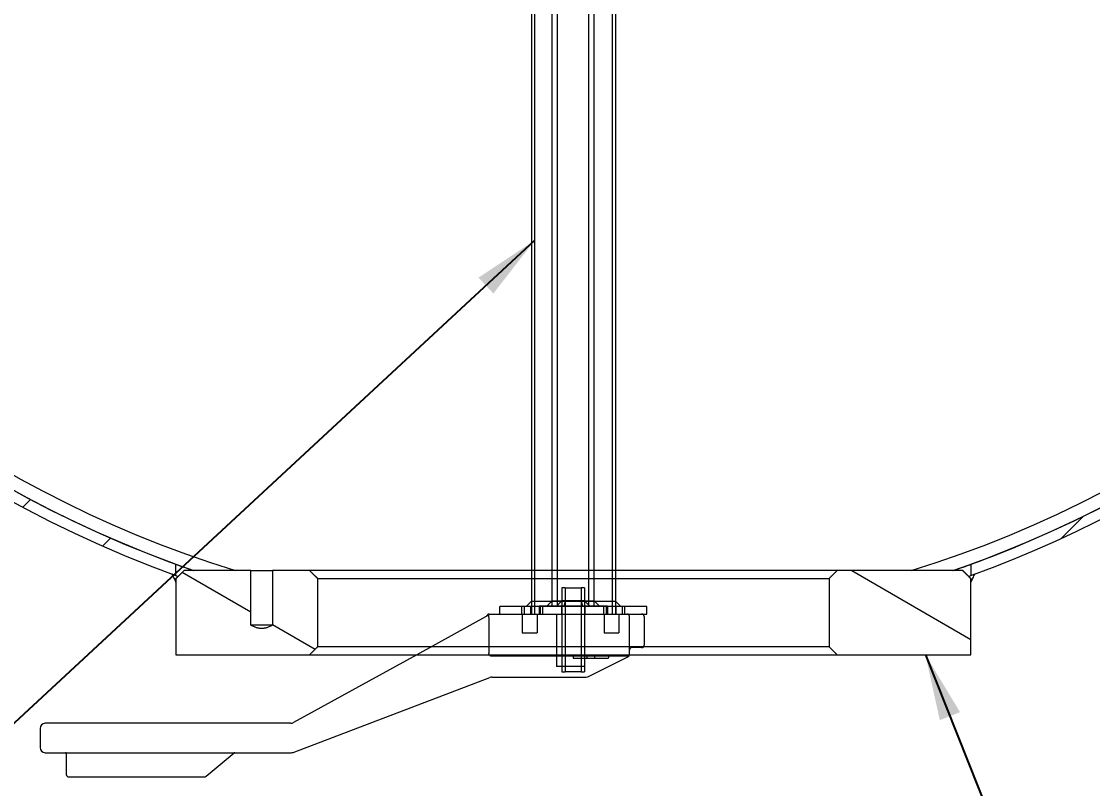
# Model space of a CAD drawing. Header units: inches. Extents: x 20 to 536, y 8 to 344.
# Drawn here: x 247.69 to 273.18, y 209.91 to 228.16 of the extents above; entities that cross this region are included whole.
import ezdxf

# ---------------------------------------------------------------- set-up
doc = ezdxf.new("R2010")
doc.units = ezdxf.units.IN
doc.header["$LTSCALE"] = 16
doc.header["$MEASUREMENT"] = 0
doc.linetypes.add('DASHED', pattern=[0.2067, 0.1654, -0.0413])
for name, color, linetype, lineweight in [('Dimension (ANSI)', 7, 'Continuous', 25), ('Hatch', 7, 'Continuous', 18), ('Hidden', 7, 'DASHED', 18), ('Symbol', 7, 'Continuous', 25), ('Visible', 7, 'Continuous', 18)]:
    doc.layers.add(name, color=color, linetype=linetype, lineweight=lineweight)
doc.styles.add('Standard D-E', font='arial.ttf')
doc.dimstyles.new('Default D-E$7', dxfattribs={"dimscale": 16, "dimtxt": 0.15, "dimasz": 0.098425, "dimexe": 0.125, "dimexo": 0.0625, "dimgap": 0.031496, "dimtad": 0, "dimtih": 1, "dimtoh": 1, "dimrnd": 1e-08, "dimzin": 4, "dimdsep": 46, "dimtxsty": 'Standard D-E', "dimcen": 0.09, "dimdle": 0.393701, "dimclrd": 256, "dimclre": 256, "dimclrt": 256, "dimadec": 0, "dimazin": 1, "dimtfac": 1, "dimtofl": 0, "dimtmove": 0, "dimatfit": 3, "dimfxl": 1, "dimtolj": 1, "dimtzin": 4, "dimlwd": -1, "dimlwe": -1, "dimarcsym": 0})
doc.dimstyles.new('in [mm] D-E NeptuneBenson', dxfattribs={"dimscale": 16, "dimtxt": 0.15, "dimasz": 0.098425, "dimexe": 0.125, "dimexo": 0.063, "dimgap": 0.031496, "dimtad": 0, "dimtih": 1, "dimtoh": 1, "dimdec": 4, "dimrnd": 1e-08, "dimzin": 3, "dimdsep": 46, "dimlunit": 5, "dimtxsty": 'Standard D-E', "dimcen": 0.09, "dimdle": 0.393701, "dimclrd": 256, "dimclre": 256, "dimclrt": 256, "dimadec": 1, "dimazin": 1, "dimtfac": 1, "dimtofl": 0, "dimtmove": 0, "dimatfit": 3, "dimfxl": 1, "dimfrac": 1, "dimtolj": 1, "dimtzin": 4, "dimlwd": -1, "dimlwe": -1, "dimarcsym": 0})

# ---------------------------------------------------------------- blocks, each defined once
blk = doc.blocks.new('*D30')
at = {"layer": 'Defpoints', "color": 0, "transparency": 16777216}
for p in [(280.365, 266.212), (205.772, 251.439), (235.538, 221.673)]:
    blk.add_point(p, dxfattribs=at)
at = {"layer": 'Dimension (ANSI)', "transparency": 16777216}
for p, q in [((279.652, 266.925), (249.04, 297.536)), ((249.341, 295.008), (234.901, 280.568)), ((206.886, 252.553), (221.326, 266.993)), ((234.826, 222.386), (204.358, 252.854))]:
    blk.add_line(p, q, dxfattribs=at)
for points in [[(249.155, 295.194), (249.527, 294.823), (250.455, 296.122)], [(206.7, 252.739), (207.071, 252.367), (205.772, 251.439)]]:
    blk.add_solid(points, dxfattribs=at)
at = {"layer": 'Dimension (ANSI)', "transparency": 16777216, "char_height": 2.4, "attachment_point": 5, "rotation": 45, "style": 'Standard D-E'}
for s, insert in [('\\A1; 63{\\H1x;\\S3#16;} in', (226.008, 275.886)), ('\\A1;[1605.0 mm]', (229.557, 272.337))]:
    blk.add_mtext(s, dxfattribs=dict(at, insert=insert))

msp = doc.modelspace()

# ---------------------------------------------------------------- hatches: boundary and pattern name
at = {"layer": 'Hatch'}
h = msp.add_hatch(dxfattribs=at)
h.set_pattern_fill('ANSI31', color=256, scale=16, style=0)
edge = h.paths.add_edge_path()
edge.add_spline(control_points=[(288.5143, 241.07162), (288.48266, 241.0399), (288.45094, 241.00827), (288.38739, 240.94522), (288.35556, 240.9138), (288.32365, 240.88246)], knot_values=[-0.68216032, -0.68216032, -0.68216032, -0.68216032, -0.34078692, -0.34078692, 0, 0, 0, 0], degree=3, periodic=0)
edge.add_ellipse((260.82228, 241.07162), major_axis=(-0.18916, -27.50137), ratio=1, start_angle=20.505184, end_angle=90, ccw=False)
edge.add_line((270.27862, 215.24646), (270.27862, 214.98039))
edge.add_ellipse((260.82228, 241.07162), major_axis=(26.09123, 9.45634), ratio=1, start_angle=270, end_angle=270.218528)
edge.add_ellipse((260.82228, 241.07162), major_axis=(26.05498, 9.55579), ratio=1, start_angle=270, end_angle=288.656229)
edge.add_ellipse((260.82228, 241.07162), major_axis=(21.62912, 17.38838), ratio=1, start_angle=270, end_angle=270.516142)
edge.add_ellipse((260.82228, 241.07162), major_axis=(21.47161, 17.58252), ratio=1, start_angle=270, end_angle=281.373758)
edge.add_ellipse((260.82228, 241.07162), major_axis=(17.58252, 21.47161), ratio=1, start_angle=270, end_angle=270.516142)
edge.add_ellipse((260.82228, 241.07162), major_axis=(17.38838, 21.62912), ratio=1, start_angle=270, end_angle=308.796974)
edge.add_line((288.5743, 241.07162), (288.5143, 241.07162))
edge = h.paths.add_edge_path()
edge.add_spline(control_points=[(288.32365, 241.26078), (288.35556, 241.22945), (288.38739, 241.19803), (288.45094, 241.13498), (288.48266, 241.10334), (288.5143, 241.07162)], knot_values=[-0.68216034, -0.68216034, -0.68216034, -0.68216034, -0.34137341, -0.34137341, 0, 0, 0, 0], degree=3, periodic=0)
edge.add_line((288.5143, 241.07162), (288.5743, 241.07162))
edge.add_ellipse((260.82228, 241.07162), major_axis=(0, 27.75202), ratio=1, start_angle=270, end_angle=308.796974)
edge.add_ellipse((260.82228, 241.07162), major_axis=(-17.38838, 21.62912), ratio=1, start_angle=270, end_angle=270.516142)
edge.add_ellipse((260.82228, 241.07162), major_axis=(-17.58252, 21.47161), ratio=1, start_angle=270, end_angle=281.373758)
edge.add_ellipse((260.82228, 241.07162), major_axis=(-21.47161, 17.58252), ratio=1, start_angle=270, end_angle=270.516142)
edge.add_ellipse((260.82228, 241.07162), major_axis=(-21.62912, 17.38838), ratio=1, start_angle=270, end_angle=347.593958)
edge.add_ellipse((260.82228, 241.07162), major_axis=(-21.62912, -17.38838), ratio=1, start_angle=270, end_angle=270.516142)
edge.add_ellipse((260.82228, 241.07162), major_axis=(-21.47161, -17.58252), ratio=1, start_angle=270, end_angle=281.373758)
edge.add_ellipse((260.82228, 241.07162), major_axis=(-17.58252, -21.47161), ratio=1, start_angle=270, end_angle=270.516142)
edge.add_ellipse((260.82228, 241.07162), major_axis=(-17.38838, -21.62912), ratio=1, start_angle=270, end_angle=347.593958)
edge.add_ellipse((260.82228, 241.07162), major_axis=(17.38838, -21.62912), ratio=1, start_angle=270, end_angle=270.516142)
edge.add_ellipse((260.82228, 241.07162), major_axis=(17.58252, -21.47161), ratio=1, start_angle=270, end_angle=281.373758)
edge.add_ellipse((260.82228, 241.07162), major_axis=(21.47161, -17.58252), ratio=1, start_angle=270, end_angle=270.516142)
edge.add_ellipse((260.82228, 241.07162), major_axis=(21.62912, -17.38838), ratio=1, start_angle=270, end_angle=288.656229)
edge.add_ellipse((260.82228, 241.07162), major_axis=(26.05498, -9.55579), ratio=1, start_angle=270, end_angle=270.218528)
edge.add_line((251.36594, 214.98039), (251.36594, 215.24646))
edge.add_ellipse((260.82228, 241.07162), major_axis=(-25.82516, 9.45634), ratio=1, start_angle=200.505184, end_angle=450, ccw=False)
h = msp.add_hatch(dxfattribs=at)
h.set_pattern_fill('ANSI31', color=256, scale=16, angle=75.0002, style=0)
edge = h.paths.add_edge_path()
edge.add_line((243.4339, 262.70075), (243.06298, 262.72001))
edge.add_line((243.06298, 262.72001), (243.22296, 262.56002))
edge.add_line((243.22296, 262.56002), (243.23976, 262.54323))
edge.add_ellipse((260.82228, 241.07162), major_axis=(-17.58252, 21.47161), ratio=1, start_angle=359.483858, end_angle=360, ccw=False)
edge = h.paths.add_edge_path()
edge.add_line((239.35067, 258.65414), (239.33388, 258.67094))
edge.add_line((239.33388, 258.67094), (239.1739, 258.83092))
edge.add_line((239.1739, 258.83092), (239.19316, 258.46001))
edge.add_ellipse((260.82228, 241.07162), major_axis=(17.38838, 21.62912), ratio=1, start_angle=89.483858, end_angle=90, ccw=False)
edge = h.paths.add_edge_path()
edge.add_line((282.4514, 258.46001), (282.47066, 258.83092))
edge.add_line((282.47066, 258.83092), (282.31068, 258.67094))
edge.add_line((282.31068, 258.67094), (282.29389, 258.65414))
edge.add_ellipse((260.82228, 241.07162), major_axis=(17.58252, -21.47161), ratio=1, start_angle=89.483858, end_angle=90, ccw=False)
edge = h.paths.add_edge_path()
edge.add_line((278.4048, 262.54323), (278.42159, 262.56002))
edge.add_line((278.42159, 262.56002), (278.58157, 262.72001))
edge.add_line((278.58157, 262.72001), (278.21066, 262.70075))
edge.add_ellipse((260.82228, 241.07162), major_axis=(21.62912, -17.38838), ratio=1, start_angle=89.483858, end_angle=90, ccw=False)
edge = h.paths.add_edge_path()
edge.add_line((278.21066, 219.4425), (278.58157, 219.42324))
edge.add_line((278.58157, 219.42324), (278.42159, 219.58322))
edge.add_line((278.42159, 219.58322), (278.4048, 219.60002))
edge.add_ellipse((260.82228, 241.07162), major_axis=(-21.47161, -17.58252), ratio=1, start_angle=89.483858, end_angle=90, ccw=False)
edge = h.paths.add_edge_path()
edge.add_line((282.29389, 223.4891), (282.31068, 223.47231))
edge.add_line((282.31068, 223.47231), (282.47066, 223.31233))
edge.add_line((282.47066, 223.31233), (282.4514, 223.68324))
edge.add_ellipse((260.82228, 241.07162), major_axis=(-17.38838, -21.62912), ratio=1, start_angle=89.483858, end_angle=90, ccw=False)
edge = h.paths.add_edge_path()
edge.add_ellipse((260.82228, 241.07162), major_axis=(-21.62912, 17.38838), ratio=1, start_angle=89.483858, end_angle=90)
edge.add_line((243.4339, 219.4425), (243.06298, 219.42324))
edge.add_line((243.06298, 219.42324), (243.22296, 219.58322))
edge.add_line((243.22296, 219.58322), (243.23976, 219.60002))
edge = h.paths.add_edge_path()
edge.add_line((239.1739, 223.31233), (239.33388, 223.47231))
edge.add_line((239.33388, 223.47231), (239.35067, 223.4891))
edge.add_ellipse((260.82228, 241.07162), major_axis=(-17.58252, 21.47161), ratio=1, start_angle=89.483858, end_angle=90, ccw=False)
edge.add_line((239.19316, 223.68324), (239.1739, 223.31233))
edge = h.paths.add_edge_path()
edge.add_line((251.42031, 214.96075), (251.36594, 214.90662))
edge.add_line((251.36594, 214.90662), (251.36594, 214.82492))
edge.add_spline(control_points=[(251.36594, 214.82492), (251.34932, 214.85687), (251.33272, 214.88884), (251.29957, 214.95275), (251.28303, 214.98469), (251.26649, 215.01665)], knot_values=[-0.5485869, -0.5485869, -0.5485869, -0.5485869, -0.2741454, -0.2741454, 0, 0, 0, 0], degree=3, periodic=0)
edge.add_ellipse((260.82228, 241.07162), major_axis=(-26.09123, 9.45634), ratio=1, start_angle=89.781472, end_angle=90)
edge.add_ellipse((260.82228, 241.07162), major_axis=(-26.11088, 9.40197), ratio=1, start_angle=89.880639, end_angle=90)
edge = h.paths.add_edge_path()
edge.add_line((270.27862, 214.90662), (270.22425, 214.96075))
edge.add_ellipse((260.82228, 241.07162), major_axis=(-26.09123, -9.45634), ratio=1, start_angle=89.880639, end_angle=90)
edge.add_ellipse((260.82228, 241.07162), major_axis=(-26.05498, -9.55579), ratio=1, start_angle=89.781472, end_angle=90)
edge.add_spline(control_points=[(270.37806, 215.01665), (270.36153, 214.98469), (270.34498, 214.95275), (270.31184, 214.88884), (270.29524, 214.85688), (270.27862, 214.82492)], knot_values=[-0.54857901, -0.54857901, -0.54857901, -0.54857901, -0.27444207, -0.27444207, 0, 0, 0, 0], degree=3, periodic=0)
edge.add_line((270.27862, 214.82492), (270.27862, 214.90662))
h = msp.add_hatch(dxfattribs=at)
h.set_pattern_fill('ANSI31', color=256, scale=16, angle=105.0002, style=0)
edge = h.paths.add_edge_path()
edge.add_spline(control_points=[(267.09667, 215.09662), (266.99919, 215.00015), (266.90462, 214.90662)], knot_values=[0, 0, 0, 0.68618965, 0.68618965, 0.68618965], weights=[1, 1.00011824, 1], degree=2, periodic=0)
edge.add_line((266.90462, 214.90662), (266.90462, 213.28662))
edge.add_spline(control_points=[(266.90462, 213.28662), (266.99919, 213.1931), (267.09667, 213.09662)], knot_values=[0, 0, 0, 0.68618965, 0.68618965, 0.68618965], weights=[1, 1.00011824, 1], degree=2, periodic=0)
edge.add_line((267.09667, 213.09662), (270.27862, 213.09662))
edge.add_line((270.27862, 213.09662), (270.27862, 214.82492))
edge.add_line((270.27862, 214.82492), (270.27862, 214.90662))
edge.add_line((270.27862, 214.90662), (270.22425, 214.96075))
edge.add_line((270.22425, 214.96075), (270.08773, 215.09662))
edge.add_line((270.08773, 215.09662), (267.09667, 215.09662))
edge = h.paths.add_edge_path()
edge.add_spline(control_points=[(254.73994, 214.90662), (254.64537, 215.00015), (254.54789, 215.09662)], knot_values=[0, 0, 0, 0.68618965, 0.68618965, 0.68618965], weights=[1, 1.00011824, 1], degree=2, periodic=0)
edge.add_line((254.54789, 215.09662), (253.66567, 215.09662))
edge.add_line((253.66567, 215.09662), (253.66567, 213.79662))
edge.add_spline(control_points=[(253.66567, 213.79662), (253.40466, 213.67187), (253.14365, 213.79662)], knot_values=[0, 0, 0, 1.38341863, 1.38341863, 1.38341863], weights=[1, 1.65017111, 1], degree=2, periodic=0)
edge.add_line((253.14365, 213.79662), (253.14365, 215.09662))
edge.add_line((253.14365, 215.09662), (251.55683, 215.09662))
edge.add_line((251.55683, 215.09662), (251.42031, 214.96075))
edge.add_line((251.42031, 214.96075), (251.36594, 214.90662))
edge.add_line((251.36594, 214.90662), (251.36594, 214.82492))
edge.add_line((251.36594, 214.82492), (251.36594, 213.09662))
edge.add_line((251.36594, 213.09662), (254.54789, 213.09662))
edge.add_spline(control_points=[(254.54789, 213.09662), (254.64537, 213.1931), (254.73994, 213.28662)], knot_values=[0, 0, 0, 0.68618965, 0.68618965, 0.68618965], weights=[1, 1.00011824, 1], degree=2, periodic=0)
edge.add_line((254.73994, 213.28662), (254.73994, 214.90662))

# ---------------------------------------------------------------- linework, layer by layer
at = {"layer": 'Hidden', "linetype": 'Continuous', "lineweight": 18}
for p, q in [((259.82228, 234.06375), (259.82228, 214.06375)), ((259.89698, 234.06375), (259.89698, 214.06375)), ((261.74758, 234.06375), (261.74758, 214.06375)), ((261.82228, 234.06375), (261.82228, 214.06375)), ((260.31787, 214.25075), (260.31787, 233.87625)), ((260.44287, 214.25075), (260.44287, 233.87625)), ((261.19287, 214.25075), (261.19287, 233.87625)), ((261.31787, 214.25075), (261.31787, 233.87625)), ((260.54537, 214.68825), (260.54537, 212.68825)), ((260.62997, 214.68825), (260.54537, 214.68825)), ((260.62997, 214.68825), (260.62997, 212.68825)), ((260.62997, 214.68825), (261.00577, 214.68825)), ((261.00577, 214.68825), (261.00577, 212.68825)), ((261.09037, 214.68825), (261.00577, 214.68825)), ((261.09037, 214.68825), (261.09037, 214.06375)), ((259.82228, 214.36805), (259.69728, 214.24305)), ((259.82228, 214.36805), (261.55036, 214.36805)), ((259.82228, 214.36805), (259.82228, 214.24305)), ((260.31787, 214.37575), (260.19287, 214.25075)), ((260.31787, 214.25075), (260.31787, 214.37575)), ((260.31787, 214.37575), (260.56787, 214.37575)), ((260.54537, 214.37575), (260.42037, 214.25075)), ((260.54537, 214.37575), (260.54537, 214.25075)), ((261.06787, 214.37575), (260.56787, 214.37575)), ((260.62997, 214.37575), (260.59442, 214.25075)), ((260.62997, 214.37575), (260.62997, 214.25075)), ((261.00577, 214.37575), (261.00577, 214.25075)), ((261.00577, 214.37575), (261.04132, 214.25075)), ((261.06787, 214.37575), (261.31787, 214.37575)), ((261.09037, 214.37575), (261.09037, 214.25075)), ((261.09037, 214.37575), (261.21537, 214.25075)), ((261.31787, 214.25075), (261.31787, 214.37575)), ((261.31787, 214.37575), (261.44287, 214.25075)), ((261.55036, 214.36805), (261.82228, 214.36805)), ((261.82228, 214.36805), (261.82228, 214.24305)), ((261.82228, 214.36805), (261.94728, 214.24305)), ((262.57228, 214.24305), (259.07228, 214.24305)), ((259.07228, 214.06375), (259.07228, 214.24305)), ((259.59878, 214.06375), (259.59878, 214.24305)), ((259.65755, 214.06375), (259.65755, 214.24305)), ((259.80728, 214.06375), (259.80728, 214.24305)), ((261.63037, 214.25075), (260.00537, 214.25075)), ((260.00537, 214.25075), (260.00537, 214.06325)), ((260.03628, 214.06375), (260.03628, 214.24305)), ((260.09505, 214.06375), (260.09505, 214.24305)), ((260.53787, 214.25075), (260.53787, 214.06325)), ((261.09787, 214.25075), (261.09787, 214.06325)), ((261.54951, 214.06375), (261.54951, 214.24305)), ((261.60828, 214.06375), (261.60828, 214.24305)), ((261.63037, 214.25075), (261.63037, 214.06325)), ((261.83728, 214.06375), (261.83728, 214.24305)), ((261.98701, 214.06375), (261.98701, 214.24305)), ((262.04578, 214.06375), (262.04578, 214.24305)), ((262.57228, 214.06375), (262.57228, 214.24305)), ((258.80301, 214.03466), (257.0983, 213.09662)), ((258.80715, 213.96846), (258.80715, 213.12375)), ((258.81587, 214.06375), (262.07507, 214.06375)), ((259.60448, 214.06375), (259.60448, 213.61375)), ((259.95848, 214.06375), (259.95848, 213.61375)), ((260.00537, 214.06325), (261.63037, 214.06325)), ((260.42137, 214.06375), (260.42137, 212.81375)), ((261.09037, 214.06375), (261.09037, 212.81375)), ((261.55326, 214.06375), (261.55326, 213.61375)), ((261.90726, 214.06375), (261.90726, 213.61375)), ((262.07507, 214.06375), (262.09587, 214.06375)), ((262.09587, 214.06375), (262.57228, 214.06375)), ((262.15587, 213.12375), (262.15587, 214.00375)), ((262.50587, 214.00375), (262.50587, 213.32375)), ((259.60448, 213.61375), (259.95848, 213.61375)), ((261.55326, 213.61375), (261.90726, 213.61375)), ((262.15587, 213.09662), (262.15587, 213.12375)), ((262.44587, 213.26375), (262.21587, 213.26375)), ((261.14821, 213.02375), (261.14821, 213.05375)), ((262.12938, 213.0505), (262.12938, 213.0505)), ((261.09037, 212.81375), (260.42137, 212.81375)), ((260.54537, 212.68825), (260.62997, 212.68825)), ((261.00577, 212.68825), (260.62997, 212.68825)), ((261.00577, 212.68825), (261.09037, 212.68825)), ((261.09037, 212.81375), (261.09037, 212.68825))]:
    msp.add_line(p, q, dxfattribs=at)
for centre, radius, start, end in [((258.81587, 214.00375), 0.06, 90, 175.130983), ((262.09587, 214.00375), 0.06, 0, 90), ((262.44587, 214.00375), 0.06, 0, 90), ((262.09587, 213.12375), 0.06, 333.121519, 0), ((262.21587, 213.20375), 0.06, 90, 180), ((262.44587, 213.32375), 0.06, 270, 0), ((261.13821, 213.02375), 0.01, 270, 0), ((261.15821, 213.05375), 0.01, 90, 180)]:
    msp.add_arc(centre, radius, start, end, dxfattribs=at)
for points, knots in [([(258.80301, 214.03466), (258.80379, 214.0351), (258.80435, 214.03521), (258.80543, 214.03497), (258.80568, 214.0342), (258.80573, 214.03071), (258.80505, 214.02693), (258.80423, 214.01716), (258.8041, 214.01083), (258.80505, 214.00375)], [-2.522800249, -2.522800249, -2.522800249, -2.522800249, -2.493582986, -2.493582986, -2.443370628, -2.443370628, -2.355318518, -2.355318518, -2.260242692, -2.260242692, -2.260242692, -2.260242692]), ([(258.80505, 214.00375), (258.80548, 214.00051), (258.80585, 213.99705), (258.80684, 213.98538), (258.80715, 213.9766), (258.80715, 213.96846)], [0.4063089437, 0.4063089437, 0.4063089437, 0.4063089437, 0.433860066, 0.433860066, 0.4959375112, 0.4959375112, 0.4959375112, 0.4959375112]), ([(258.81383, 213.09664), (258.81305, 213.0981), (258.81235, 213.09956), (258.8089, 213.10777), (258.80715, 213.11641), (258.80715, 213.12375)], [0.8476478363, 0.8476478363, 0.8476478363, 0.8476478363, 0.8595568244, 0.8595568244, 0.9155047418, 0.9155047418, 0.9155047418, 0.9155047418])]:
    msp.add_open_spline(points, degree=3, knots=knots, dxfattribs=at)
at = {"layer": 'Visible', "linetype": 'Continuous', "lineweight": 18}
for p, q in [((251.36594, 214.98039), (251.36594, 215.24646)), ((270.27862, 215.24646), (270.27862, 214.98039)), ((251.36594, 214.90662), (251.36594, 213.09662)), ((251.36594, 214.82492), (251.36594, 214.90662)), ((253.14365, 215.09662), (251.55683, 215.09662)), ((253.14365, 213.79662), (253.14365, 215.09662)), ((253.14365, 215.09662), (253.66567, 215.09662)), ((254.54789, 215.09662), (253.66567, 215.09662)), ((253.66567, 215.09662), (253.66567, 213.79662)), ((267.09667, 215.09662), (254.54789, 215.09662)), ((254.73994, 213.28662), (254.73994, 214.90662)), ((254.73994, 214.90662), (266.90462, 214.90662)), ((266.90462, 214.90662), (266.90462, 213.28662)), ((270.08773, 215.09662), (267.09667, 215.09662)), ((270.27862, 213.09662), (270.27862, 214.90662)), ((270.27862, 214.90662), (270.27862, 214.82492)), ((253.66567, 213.79662), (253.14365, 213.79662)), ((251.36594, 213.09662), (254.54789, 213.09662)), ((257.0983, 213.09662), (254.15901, 211.47923)), ((254.54789, 213.09662), (267.09667, 213.09662)), ((266.90462, 213.28662), (254.73994, 213.28662)), ((262.15587, 213.09195), (262.15587, 213.09662)), ((267.09667, 213.09662), (270.27862, 213.09662)), ((262.07507, 213.06375), (258.86878, 213.06375)), ((260.81421, 213.05375), (260.81421, 213.02375)), ((260.82421, 213.01375), (260.97449, 213.01375)), ((260.97449, 213.01375), (260.98731, 213.01375)), ((260.98731, 213.01375), (261.32625, 213.01375)), ((261.21267, 212.59215), (262.08432, 213.02797)), ((261.32342, 213.05375), (261.32342, 213.02375)), ((261.32625, 213.01375), (261.33342, 213.01375)), ((261.33342, 213.01375), (261.64742, 213.01375)), ((261.65742, 213.05375), (261.65742, 213.02375)), ((262.09587, 213.06375), (262.07507, 213.06375)), ((262.08432, 213.02797), (262.09836, 213.03499)), ((262.09836, 213.03499), (262.11807, 213.04485)), ((262.11807, 213.04485), (262.12938, 213.0505)), ((261.18226, 212.57694), (261.21267, 212.59215)), ((254.15237, 210.77194), (258.83437, 212.55556)), ((258.87887, 212.56375), (261.12636, 212.56375)), ((248.13087, 211.33875), (248.13087, 210.88875)), ((254.09875, 211.46375), (248.25587, 211.46375)), ((248.25587, 210.76375), (254.10787, 210.76375)), ((248.75587, 210.74375), (248.75587, 210.24875)), ((252.08734, 210.20279), (252.75029, 210.75907)), ((248.81587, 210.18875), (252.04877, 210.18875))]:
    msp.add_line(p, q, dxfattribs=at)
for centre, radius, start, end in [((260.82228, 241.07162), 27.75202, 0.000005, 250.077778), ((260.82228, 241.07162), 27.50202, 0.394082, 249.888898), ((260.82228, 241.07162), 27.5, 289.17052, 250.82948), ((260.82228, 241.07162), 27.19, 287.193006, 252.806994), ((260.82228, 241.07162), 27.75202, 289.922222, 359.999995), ((260.82228, 241.07162), 27.50202, 290.111102, 359.605918), ((260.82228, 241.07162), 27.75202, 249.859251, 250.197139), ((260.82228, 241.07162), 27.75202, 289.802861, 290.140749), ((262.09587, 213.12375), 0.06, 270, 333.121519), ((260.80421, 213.05375), 0.01, 0, 90), ((260.82421, 213.02375), 0.01, 180, 270), ((261.31342, 213.05375), 0.01, 0, 90), ((261.33342, 213.02375), 0.01, 180, 270), ((261.64742, 213.02375), 0.01, 270, 0), ((261.66742, 213.05375), 0.01, 90, 180), ((261.12636, 212.68875), 0.125, 270, 296.565051), ((258.87887, 212.43875), 0.125, 90, 110.854458), ((248.25587, 211.33875), 0.125, 90, 180), ((254.09875, 211.58875), 0.125, 270, 298.82243), ((248.25587, 210.88875), 0.125, 180, 270), ((248.73587, 210.74375), 0.02, 0, 90), ((252.76315, 210.74375), 0.02, 90, 130), ((254.10787, 210.88875), 0.125, 270, 290.854458), ((248.81587, 210.24875), 0.06, 180, 270), ((252.04877, 210.24875), 0.06, 270, 310)]:
    msp.add_arc(centre, radius, start, end, dxfattribs=at)
for points, knots in [([(251.36594, 215.24646), (251.36608, 215.24641), (251.36622, 215.24636), (251.39608, 215.23543), (251.44115, 215.21897), (251.5626, 215.17522), (251.639, 215.14792), (251.74847, 215.10958), (251.76678, 215.10319), (251.78565, 215.09662)], [75.65691769, 75.65691769, 75.65691769, 75.65691769, 75.66782038, 75.66782038, 77.96138442, 77.96138442, 80.25494847, 80.25494847, 80.69823206, 80.69823206, 80.69823206, 80.69823206]), ([(269.85891, 215.09662), (269.87778, 215.10319), (269.89608, 215.10958), (270.00556, 215.14792), (270.08196, 215.17522), (270.20341, 215.21897), (270.24848, 215.23543), (270.27834, 215.24636), (270.27848, 215.24641), (270.27862, 215.24646)], [139.42453696, 139.42453696, 139.42453696, 139.42453696, 139.86782055, 139.86782055, 142.16138459, 142.16138459, 144.45494864, 144.45494864, 144.46585133, 144.46585133, 144.46585133, 144.46585133]), ([(251.26649, 215.01665), (251.28303, 214.98469), (251.29957, 214.95275), (251.33272, 214.88884), (251.34932, 214.85687), (251.36594, 214.82492)], [-0.548586898, -0.548586898, -0.548586898, -0.548586898, -0.274441499, -0.274441499, 0, 0, 0, 0]), ([(270.27862, 214.82492), (270.29524, 214.85688), (270.31184, 214.88884), (270.34498, 214.95275), (270.36153, 214.98469), (270.37806, 215.01665)], [-0.548579007, -0.548579007, -0.548579007, -0.548579007, -0.274136938, -0.274136938, 0, 0, 0, 0]), ([(258.86878, 213.06375), (258.86111, 213.06375), (258.85206, 213.06551), (258.83795, 213.07127), (258.83036, 213.07624), (258.82077, 213.08567), (258.81676, 213.09114), (258.81383, 213.09664)], [0.686716197, 0.686716197, 0.686716197, 0.686716197, 0.745211332, 0.745211332, 0.802858515, 0.802858515, 0.847647836, 0.847647836, 0.847647836, 0.847647836]), ([(262.14355, 213.06009), (262.14857, 213.06487), (262.15124, 213.06968), (262.1538, 213.0757), (262.15458, 213.07819), (262.15561, 213.08329), (262.15587, 213.08587), (262.15587, 213.08847)], [0, 0, 0, 0, 0.055402638, 0.055402638, 0.091701074, 0.091701074, 0.127427899, 0.127427899, 0.127427899, 0.127427899]), ([(262.12938, 213.0505), (262.12946, 213.05054), (262.12953, 213.05058), (262.13293, 213.05229), (262.1384, 213.0552), (262.14355, 213.06009)], [-0.0006488507, -0.0006488507, -0.0006488507, -0.0006488507, 0, 0, 0.02871512, 0.02871512, 0.02871512, 0.02871512])]:
    msp.add_open_spline(points, degree=3, knots=knots, dxfattribs=at)
for points, weights in [([(251.55683, 215.09662), (251.46235, 215.00259), (251.36594, 214.90662)], [1, 1.00005149982, 1]), ([(251.36594, 214.90662), (251.3932, 214.93376), (251.42031, 214.96075)], [1.00000002333, 1.00000501224, 1.00000179479]), ([(254.73994, 214.90662), (254.64537, 215.00015), (254.54789, 215.09662)], [1, 1.00011823519, 1]), ([(267.09667, 215.09662), (266.99919, 215.00015), (266.90462, 214.90662)], [1, 1.00011823527, 1]), ([(270.27862, 214.90662), (270.18221, 215.00259), (270.08773, 215.09662)], [1, 1.00005150128, 1]), ([(270.22425, 214.96075), (270.25136, 214.93376), (270.27862, 214.90662)], [1.00000180301, 1.00000503518, 1.00000002343]), ([(253.66567, 213.79662), (253.40466, 213.67187), (253.14365, 213.79662)], [1, 1.6501711117, 1]), ([(254.54789, 213.09662), (254.64537, 213.1931), (254.73994, 213.28662)], [1, 1.00011823529, 1]), ([(266.90462, 213.28662), (266.99919, 213.1931), (267.09667, 213.09662)], [1, 1.00011823523, 1])]:
    msp.add_rational_spline(points, weights, degree=2, dxfattribs=at)
msp.add_open_spline([(262.15587, 213.09195), (262.15587, 213.09078), (262.15587, 213.08961), (262.15587, 213.08847)], degree=3, dxfattribs=at)

# ---------------------------------------------------------------- dimensions: what is measured, and where the dimension line sits
at = {"layer": 'Dimension (ANSI)'}
dim = msp.add_linear_dim(base=(205.77207, 251.4394), p1=(280.36456, 266.21178), p2=(235.53829, 221.67318), angle=225, text=' <> in\\X[1605.0 mm]', dimstyle='in [mm] D-E NeptuneBenson', override={"dimgap": 0.031496, "dimtih": 0, "dimtoh": 0, "dimdec": 4, "dimpost": '', "dimtol": 0, "dimlim": 0, "dimtp": 0, "dimtm": 0, "dimtdec": 2, "dimatfit": 1}, dxfattribs=at)
dim.commit()
dim.dimension.update_dxf_attribs({"geometry": '*D30', "text_midpoint": (228.11328, 273.78062), "dimtype": 160})

# ---------------------------------------------------------------- leaders
at = {"layer": 'Symbol', "annotation_type": 0, "has_hookline": 1}
for points, hookline_direction, text_width in [([(259.89698, 222.95066), (245.96557, 210.03513), (244.39076, 210.03513)], 1, 46.04202), ([(269.19794, 213.09662), (271.87259, 206.39374), (273.44739, 206.39374)], 0, 32.38363)]:
    msp.add_leader(points, dimstyle='Default D-E$7', override={"dimtad": 0}, dxfattribs=dict(at, hookline_direction=hookline_direction, text_width=text_width))

doc.saveas('drawing.dxf')
